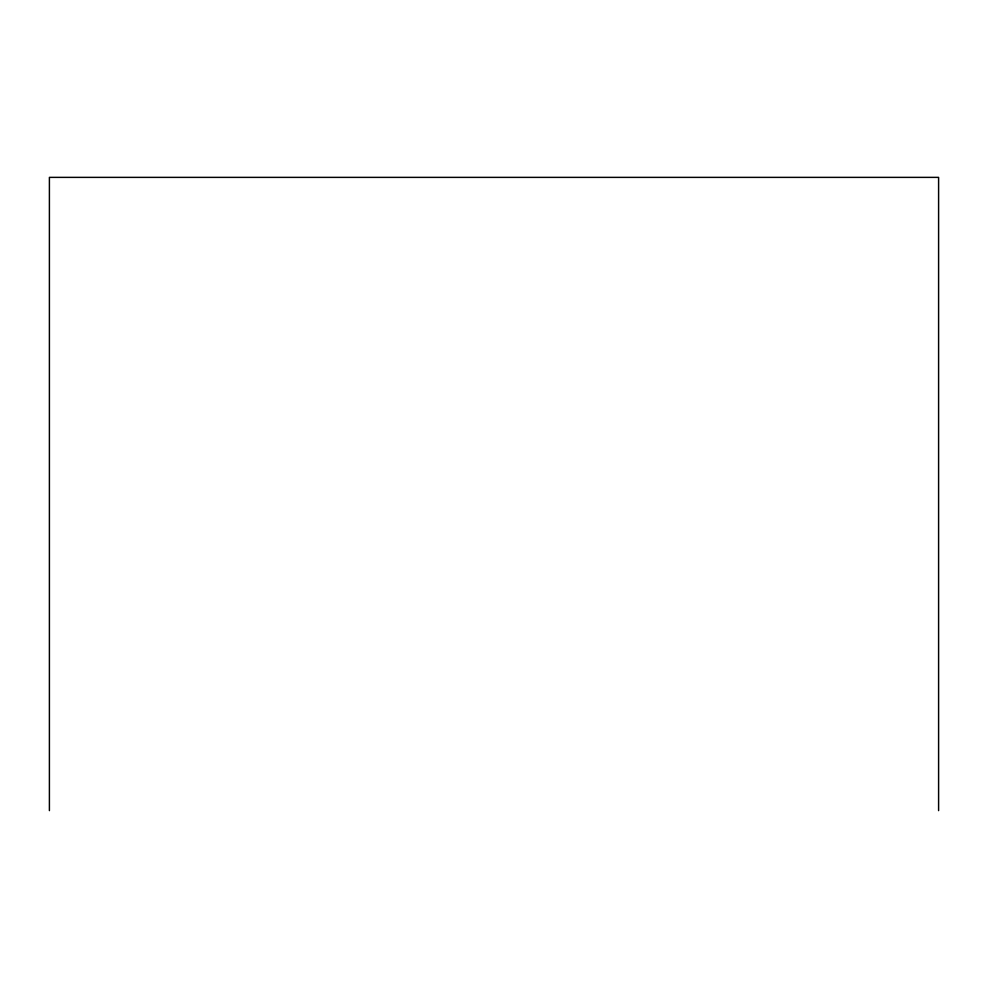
<?xml version="1.0" encoding="UTF-8"?>
<svg xmlns="http://www.w3.org/2000/svg" width="988" height="988" viewBox="0 0 988 988"><rect width="100%" height="100%" fill="white"/><g stroke="black" fill="none" stroke-linecap="round" stroke-linejoin="round"><path stroke-width="1.48" d="M938.6 810.629L938.6 177.371L49.4 177.371L49.4 810.629"/></g></svg>
